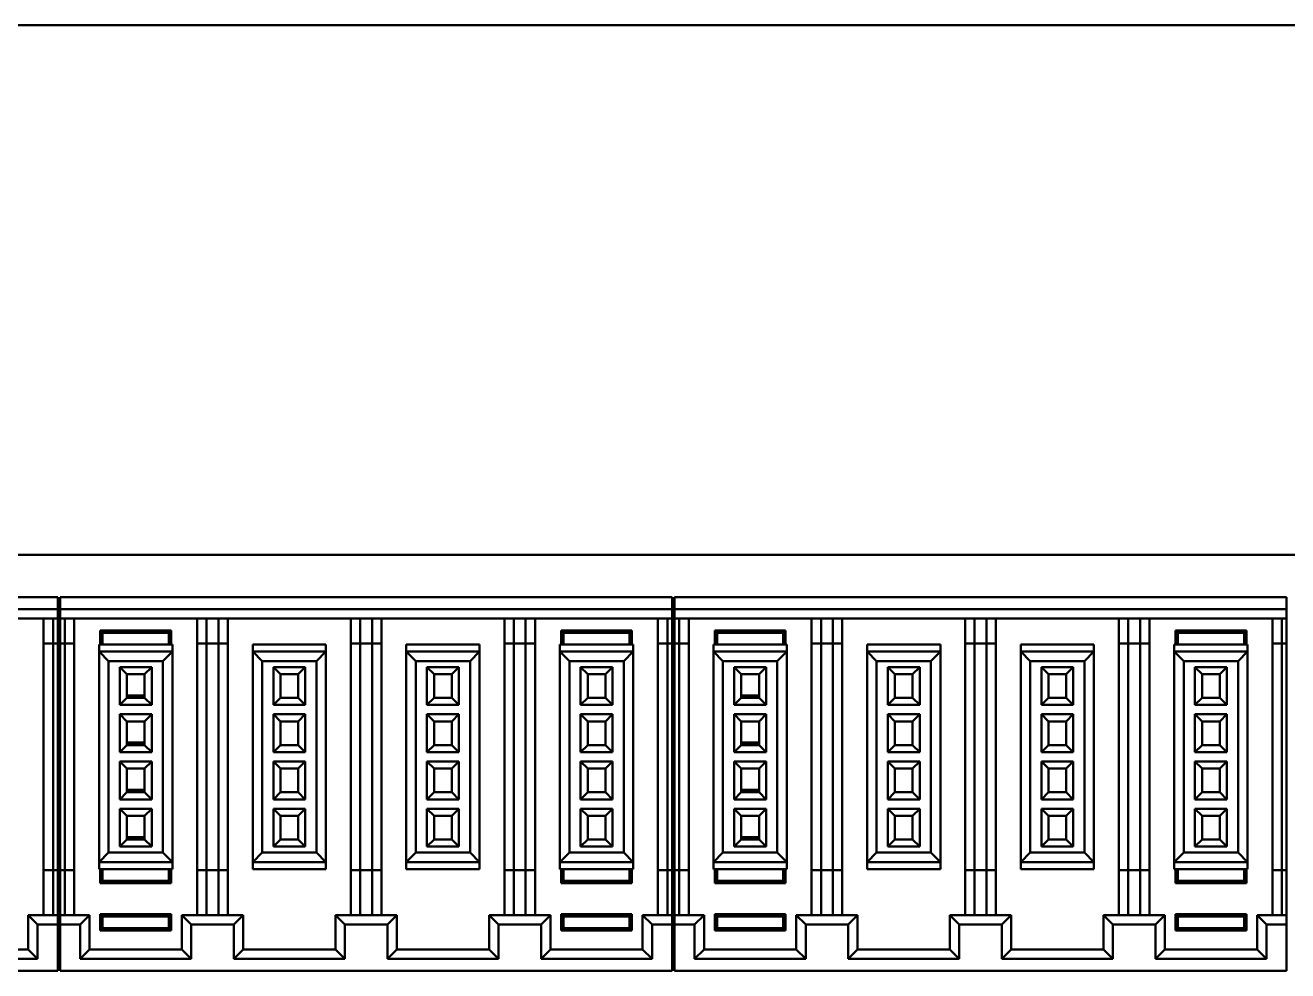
# Model space of a CAD drawing. Header units: millimetres. Extents: x 1021 to 2778, y -197 to 600.
# Drawn here: x 1320.3 to 1373.7, y 367.6 to 407.6 of the extents above; entities that cross this region are included whole.
import ezdxf

# ---------------------------------------------------------------- set-up
doc = ezdxf.new("R2010")
doc.units = ezdxf.units.MM
doc.header["$LTSCALE"] = 2
doc.layers.add('외형선(ISO)', color=7, linetype='Continuous', lineweight=50)

msp = doc.modelspace()

# ---------------------------------------------------------------- linework, layer by layer
at = {"layer": '외형선(ISO)'}
for p, q in [((1375.6577, 407.6362), (1266.6577, 407.6362)), ((1258.6577, 385.2362), (1381.6577, 385.2362)), ((1295.7577, 383.4362), (1321.6577, 383.4362)), ((1321.6577, 383.4362), (1321.6577, 382.9362)), ((1321.7577, 382.9362), (1321.7577, 383.4362)), ((1321.7577, 383.4362), (1347.6577, 383.4362)), ((1347.6577, 383.4362), (1347.6577, 382.9362)), ((1347.7577, 382.9362), (1347.7577, 383.4362)), ((1347.7577, 383.4362), (1373.6577, 383.4362)), ((1373.6577, 383.4362), (1373.6577, 382.9362)), ((1295.7577, 382.9362), (1321.6577, 382.9362)), ((1321.6577, 382.5362), (1295.7577, 382.5362)), ((1321.0577, 381.4862), (1321.0577, 382.5362)), ((1321.4577, 382.5362), (1321.4577, 381.4862)), ((1321.6577, 382.9362), (1321.6577, 382.5362)), ((1321.6577, 381.4862), (1321.6577, 382.5362)), ((1321.7577, 382.9362), (1347.6577, 382.9362)), ((1321.7577, 382.5362), (1321.7577, 382.9362)), ((1321.7577, 382.5362), (1321.7577, 381.4862)), ((1347.6577, 382.5362), (1321.7577, 382.5362)), ((1321.9577, 381.4862), (1321.9577, 382.5362)), ((1322.3577, 382.5362), (1322.3577, 381.4862)), ((1327.5577, 381.4862), (1327.5577, 382.5362)), ((1327.9577, 382.5362), (1327.9577, 381.4862)), ((1328.4577, 381.4862), (1328.4577, 382.5362)), ((1328.8577, 382.5362), (1328.8577, 381.4862)), ((1334.0577, 381.4862), (1334.0577, 382.5362)), ((1334.4577, 382.5362), (1334.4577, 381.4862)), ((1334.9577, 381.4862), (1334.9577, 382.5362)), ((1335.3577, 382.5362), (1335.3577, 381.4862)), ((1340.5577, 381.4862), (1340.5577, 382.5362)), ((1340.9577, 382.5362), (1340.9577, 381.4862)), ((1341.4577, 381.4862), (1341.4577, 382.5362)), ((1341.8577, 382.5362), (1341.8577, 381.4862)), ((1347.0577, 381.4862), (1347.0577, 382.5362)), ((1347.4577, 382.5362), (1347.4577, 381.4862)), ((1347.6577, 382.9362), (1347.6577, 382.5362)), ((1347.6577, 381.4862), (1347.6577, 382.5362)), ((1347.7577, 382.9362), (1373.6577, 382.9362)), ((1347.7577, 382.5362), (1347.7577, 382.9362)), ((1347.7577, 382.5362), (1347.7577, 381.4862)), ((1373.6577, 382.5362), (1347.7577, 382.5362)), ((1347.9577, 381.4862), (1347.9577, 382.5362)), ((1348.3577, 382.5362), (1348.3577, 381.4862)), ((1353.5577, 381.4862), (1353.5577, 382.5362)), ((1353.9577, 382.5362), (1353.9577, 381.4862)), ((1354.4577, 381.4862), (1354.4577, 382.5362)), ((1354.8577, 382.5362), (1354.8577, 381.4862)), ((1360.0577, 381.4862), (1360.0577, 382.5362)), ((1360.4577, 382.5362), (1360.4577, 381.4862)), ((1360.9577, 381.4862), (1360.9577, 382.5362)), ((1361.3577, 382.5362), (1361.3577, 381.4862)), ((1366.5577, 381.4862), (1366.5577, 382.5362)), ((1366.9577, 382.5362), (1366.9577, 381.4862)), ((1367.4577, 381.4862), (1367.4577, 382.5362)), ((1367.8577, 382.5362), (1367.8577, 381.4862)), ((1373.0577, 381.4862), (1373.0577, 382.5362)), ((1373.4577, 382.5362), (1373.4577, 381.4862)), ((1373.6577, 382.9362), (1373.6577, 382.5362)), ((1373.6577, 381.4862), (1373.6577, 382.5362)), ((1323.4577, 381.4362), (1323.4577, 382.0362)), ((1323.4577, 382.0362), (1326.4577, 382.0362)), ((1323.5577, 381.9362), (1323.4577, 382.0362)), ((1326.3577, 381.9362), (1326.4577, 382.0362)), ((1326.4577, 382.0362), (1326.4577, 381.4362)), ((1342.9577, 381.4362), (1342.9577, 382.0362)), ((1342.9577, 382.0362), (1345.9577, 382.0362)), ((1343.0577, 381.9362), (1342.9577, 382.0362)), ((1345.8577, 381.9362), (1345.9577, 382.0362)), ((1345.9577, 382.0362), (1345.9577, 381.4362)), ((1349.4577, 381.4362), (1349.4577, 382.0362)), ((1349.4577, 382.0362), (1352.4577, 382.0362)), ((1349.5577, 381.9362), (1349.4577, 382.0362)), ((1352.3577, 381.9362), (1352.4577, 382.0362)), ((1352.4577, 382.0362), (1352.4577, 381.4362)), ((1368.9577, 381.4362), (1368.9577, 382.0362)), ((1368.9577, 382.0362), (1371.9577, 382.0362)), ((1369.0577, 381.9362), (1368.9577, 382.0362)), ((1371.8577, 381.9362), (1371.9577, 382.0362)), ((1371.9577, 382.0362), (1371.9577, 381.4362)), ((1321.0577, 371.8862), (1321.0577, 381.4862)), ((1321.4577, 381.4862), (1321.0577, 381.4862)), ((1321.4577, 381.4862), (1321.6577, 381.4862)), ((1321.4577, 381.4862), (1321.4577, 371.8862)), ((1321.6577, 371.8862), (1321.6577, 381.4862)), ((1321.7577, 381.4862), (1321.9577, 381.4862)), ((1321.7577, 381.4862), (1321.7577, 371.8862)), ((1322.3577, 381.4862), (1321.9577, 381.4862)), ((1321.9577, 371.8862), (1321.9577, 381.4862)), ((1322.3577, 381.4862), (1322.3577, 371.8862)), ((1326.3577, 381.9362), (1323.5577, 381.9362)), ((1323.5577, 381.9362), (1323.5577, 381.4362)), ((1326.3577, 381.4362), (1326.3577, 381.9362)), ((1327.5577, 371.8862), (1327.5577, 381.4862)), ((1327.9577, 381.4862), (1327.5577, 381.4862)), ((1327.9577, 381.4862), (1328.4577, 381.4862)), ((1327.9577, 381.4862), (1327.9577, 371.8862)), ((1328.4577, 371.8862), (1328.4577, 381.4862)), ((1328.8577, 381.4862), (1328.4577, 381.4862)), ((1328.8577, 381.4862), (1328.8577, 371.8862)), ((1334.0577, 371.8862), (1334.0577, 381.4862)), ((1334.4577, 381.4862), (1334.0577, 381.4862)), ((1334.4577, 381.4862), (1334.9577, 381.4862)), ((1334.4577, 381.4862), (1334.4577, 371.8862)), ((1335.3577, 381.4862), (1334.9577, 381.4862)), ((1334.9577, 371.8862), (1334.9577, 381.4862)), ((1335.3577, 381.4862), (1335.3577, 371.8862)), ((1340.5577, 371.8862), (1340.5577, 381.4862)), ((1340.9577, 381.4862), (1340.5577, 381.4862)), ((1340.9577, 381.4862), (1341.4577, 381.4862)), ((1340.9577, 381.4862), (1340.9577, 371.8862)), ((1341.8577, 381.4862), (1341.4577, 381.4862)), ((1341.4577, 371.8862), (1341.4577, 381.4862)), ((1341.8577, 381.4862), (1341.8577, 371.8862)), ((1345.8577, 381.9362), (1343.0577, 381.9362)), ((1343.0577, 381.9362), (1343.0577, 381.4362)), ((1345.8577, 381.4362), (1345.8577, 381.9362)), ((1347.0577, 371.8862), (1347.0577, 381.4862)), ((1347.4577, 381.4862), (1347.0577, 381.4862)), ((1347.4577, 381.4862), (1347.6577, 381.4862)), ((1347.4577, 381.4862), (1347.4577, 371.8862)), ((1347.6577, 371.8862), (1347.6577, 381.4862)), ((1347.7577, 381.4862), (1347.9577, 381.4862)), ((1347.7577, 381.4862), (1347.7577, 371.8862)), ((1348.3577, 381.4862), (1347.9577, 381.4862)), ((1347.9577, 371.8862), (1347.9577, 381.4862)), ((1348.3577, 381.4862), (1348.3577, 371.8862)), ((1352.3577, 381.9362), (1349.5577, 381.9362)), ((1349.5577, 381.9362), (1349.5577, 381.4362)), ((1352.3577, 381.4362), (1352.3577, 381.9362)), ((1353.5577, 371.8862), (1353.5577, 381.4862)), ((1353.9577, 381.4862), (1353.5577, 381.4862)), ((1353.9577, 381.4862), (1354.4577, 381.4862)), ((1353.9577, 381.4862), (1353.9577, 371.8862)), ((1354.4577, 371.8862), (1354.4577, 381.4862)), ((1354.8577, 381.4862), (1354.4577, 381.4862)), ((1354.8577, 381.4862), (1354.8577, 371.8862)), ((1360.0577, 371.8862), (1360.0577, 381.4862)), ((1360.4577, 381.4862), (1360.0577, 381.4862)), ((1360.4577, 381.4862), (1360.9577, 381.4862)), ((1360.4577, 381.4862), (1360.4577, 371.8862)), ((1361.3577, 381.4862), (1360.9577, 381.4862)), ((1360.9577, 371.8862), (1360.9577, 381.4862)), ((1361.3577, 381.4862), (1361.3577, 371.8862)), ((1366.5577, 371.8862), (1366.5577, 381.4862)), ((1366.9577, 381.4862), (1366.5577, 381.4862)), ((1366.9577, 381.4862), (1367.4577, 381.4862)), ((1366.9577, 381.4862), (1366.9577, 371.8862)), ((1367.8577, 381.4862), (1367.4577, 381.4862)), ((1367.4577, 371.8862), (1367.4577, 381.4862)), ((1367.8577, 381.4862), (1367.8577, 371.8862)), ((1371.8577, 381.9362), (1369.0577, 381.9362)), ((1369.0577, 381.9362), (1369.0577, 381.4362)), ((1371.8577, 381.4362), (1371.8577, 381.9362)), ((1373.0577, 371.8862), (1373.0577, 381.4862)), ((1373.4577, 381.4862), (1373.0577, 381.4862)), ((1373.4577, 381.4862), (1373.6577, 381.4862)), ((1373.4577, 381.4862), (1373.4577, 371.8862)), ((1373.6577, 371.8862), (1373.6577, 381.4862)), ((1323.4077, 381.4362), (1323.4577, 381.4362)), ((1323.4077, 381.1362), (1323.4077, 381.4362)), ((1323.4077, 372.2362), (1323.4077, 381.1362)), ((1323.4077, 381.1362), (1326.5077, 381.1362)), ((1323.4077, 381.1362), (1323.8077, 380.7362)), ((1326.4577, 381.4362), (1323.4577, 381.4362)), ((1326.1077, 380.7362), (1326.5077, 381.1362)), ((1326.4577, 381.4362), (1326.5077, 381.4362)), ((1326.5077, 381.4362), (1326.5077, 381.1362)), ((1326.5077, 381.1362), (1326.5077, 372.2362)), ((1329.9077, 381.4362), (1333.0077, 381.4362)), ((1329.9077, 381.1362), (1329.9077, 381.4362)), ((1329.9077, 372.2362), (1329.9077, 381.1362)), ((1329.9077, 381.1362), (1333.0077, 381.1362)), ((1329.9077, 381.1362), (1330.3077, 380.7362)), ((1332.6077, 380.7362), (1333.0077, 381.1362)), ((1333.0077, 381.4362), (1333.0077, 381.1362)), ((1333.0077, 381.1362), (1333.0077, 372.2362)), ((1336.4077, 381.4362), (1339.5077, 381.4362)), ((1336.4077, 381.1362), (1336.4077, 381.4362)), ((1336.4077, 372.2362), (1336.4077, 381.1362)), ((1336.4077, 381.1362), (1339.5077, 381.1362)), ((1336.4077, 381.1362), (1336.8077, 380.7362)), ((1339.1077, 380.7362), (1339.5077, 381.1362)), ((1339.5077, 381.4362), (1339.5077, 381.1362)), ((1339.5077, 381.1362), (1339.5077, 372.2362)), ((1342.9077, 381.4362), (1342.9577, 381.4362)), ((1342.9077, 381.1362), (1342.9077, 381.4362)), ((1342.9077, 372.2362), (1342.9077, 381.1362)), ((1342.9077, 381.1362), (1346.0077, 381.1362)), ((1342.9077, 381.1362), (1343.3077, 380.7362)), ((1345.9577, 381.4362), (1342.9577, 381.4362)), ((1345.6077, 380.7362), (1346.0077, 381.1362)), ((1345.9577, 381.4362), (1346.0077, 381.4362)), ((1346.0077, 381.4362), (1346.0077, 381.1362)), ((1346.0077, 381.1362), (1346.0077, 372.2362)), ((1349.4077, 381.4362), (1349.4577, 381.4362)), ((1349.4077, 381.1362), (1349.4077, 381.4362)), ((1349.4077, 372.2362), (1349.4077, 381.1362)), ((1349.4077, 381.1362), (1352.5077, 381.1362)), ((1349.4077, 381.1362), (1349.8077, 380.7362)), ((1352.4577, 381.4362), (1349.4577, 381.4362)), ((1352.1077, 380.7362), (1352.5077, 381.1362)), ((1352.4577, 381.4362), (1352.5077, 381.4362)), ((1352.5077, 381.4362), (1352.5077, 381.1362)), ((1352.5077, 381.1362), (1352.5077, 372.2362)), ((1355.9077, 381.4362), (1359.0077, 381.4362)), ((1355.9077, 381.1362), (1355.9077, 381.4362)), ((1355.9077, 372.2362), (1355.9077, 381.1362)), ((1355.9077, 381.1362), (1359.0077, 381.1362)), ((1355.9077, 381.1362), (1356.3077, 380.7362)), ((1358.6077, 380.7362), (1359.0077, 381.1362)), ((1359.0077, 381.4362), (1359.0077, 381.1362)), ((1359.0077, 381.1362), (1359.0077, 372.2362)), ((1362.4077, 381.4362), (1365.5077, 381.4362)), ((1362.4077, 381.1362), (1362.4077, 381.4362)), ((1362.4077, 372.2362), (1362.4077, 381.1362)), ((1362.4077, 381.1362), (1365.5077, 381.1362)), ((1362.4077, 381.1362), (1362.8077, 380.7362)), ((1365.1077, 380.7362), (1365.5077, 381.1362)), ((1365.5077, 381.4362), (1365.5077, 381.1362)), ((1365.5077, 381.1362), (1365.5077, 372.2362)), ((1368.9077, 381.4362), (1368.9577, 381.4362)), ((1368.9077, 381.1362), (1368.9077, 381.4362)), ((1368.9077, 372.2362), (1368.9077, 381.1362)), ((1368.9077, 381.1362), (1372.0077, 381.1362)), ((1368.9077, 381.1362), (1369.3077, 380.7362)), ((1371.9577, 381.4362), (1368.9577, 381.4362)), ((1371.6077, 380.7362), (1372.0077, 381.1362)), ((1371.9577, 381.4362), (1372.0077, 381.4362)), ((1372.0077, 381.4362), (1372.0077, 381.1362)), ((1372.0077, 381.1362), (1372.0077, 372.2362)), ((1326.1077, 380.7362), (1323.8077, 380.7362)), ((1323.8077, 380.7362), (1323.8077, 372.6362)), ((1324.2827, 378.8862), (1324.2827, 380.4862)), ((1324.2827, 380.4862), (1325.6327, 380.4862)), ((1324.5827, 380.1862), (1324.2827, 380.4862)), ((1325.3327, 380.1862), (1325.6327, 380.4862)), ((1325.6327, 380.4862), (1325.6327, 378.8862)), ((1326.1077, 372.6362), (1326.1077, 380.7362)), ((1332.6077, 380.7362), (1330.3077, 380.7362)), ((1330.3077, 380.7362), (1330.3077, 372.6362)), ((1330.7827, 378.8862), (1330.7827, 380.4862)), ((1330.7827, 380.4862), (1332.1327, 380.4862)), ((1331.0827, 380.1862), (1330.7827, 380.4862)), ((1331.8327, 380.1862), (1332.1327, 380.4862)), ((1332.1327, 380.4862), (1332.1327, 378.8862)), ((1332.6077, 372.6362), (1332.6077, 380.7362)), ((1339.1077, 380.7362), (1336.8077, 380.7362)), ((1336.8077, 380.7362), (1336.8077, 372.6362)), ((1337.2827, 378.8862), (1337.2827, 380.4862)), ((1337.2827, 380.4862), (1338.6327, 380.4862)), ((1337.5827, 380.1862), (1337.2827, 380.4862)), ((1338.3327, 380.1862), (1338.6327, 380.4862)), ((1338.6327, 380.4862), (1338.6327, 378.8862)), ((1339.1077, 372.6362), (1339.1077, 380.7362)), ((1345.6077, 380.7362), (1343.3077, 380.7362)), ((1343.3077, 380.7362), (1343.3077, 372.6362)), ((1343.7827, 378.8862), (1343.7827, 380.4862)), ((1343.7827, 380.4862), (1345.1327, 380.4862)), ((1344.0827, 380.1862), (1343.7827, 380.4862)), ((1344.8327, 380.1862), (1345.1327, 380.4862)), ((1345.1327, 380.4862), (1345.1327, 378.8862)), ((1345.6077, 372.6362), (1345.6077, 380.7362)), ((1352.1077, 380.7362), (1349.8077, 380.7362)), ((1349.8077, 380.7362), (1349.8077, 372.6362)), ((1350.2827, 378.8862), (1350.2827, 380.4862)), ((1350.2827, 380.4862), (1351.6327, 380.4862)), ((1350.5827, 380.1862), (1350.2827, 380.4862)), ((1351.3327, 380.1862), (1351.6327, 380.4862)), ((1351.6327, 380.4862), (1351.6327, 378.8862)), ((1352.1077, 372.6362), (1352.1077, 380.7362)), ((1358.6077, 380.7362), (1356.3077, 380.7362)), ((1356.3077, 380.7362), (1356.3077, 372.6362)), ((1356.7827, 378.8862), (1356.7827, 380.4862)), ((1356.7827, 380.4862), (1358.1327, 380.4862)), ((1357.0827, 380.1862), (1356.7827, 380.4862)), ((1357.8327, 380.1862), (1358.1327, 380.4862)), ((1358.1327, 380.4862), (1358.1327, 378.8862)), ((1358.6077, 372.6362), (1358.6077, 380.7362)), ((1365.1077, 380.7362), (1362.8077, 380.7362)), ((1362.8077, 380.7362), (1362.8077, 372.6362)), ((1363.2827, 378.8862), (1363.2827, 380.4862)), ((1363.2827, 380.4862), (1364.6327, 380.4862)), ((1363.5827, 380.1862), (1363.2827, 380.4862)), ((1364.3327, 380.1862), (1364.6327, 380.4862)), ((1364.6327, 380.4862), (1364.6327, 378.8862)), ((1365.1077, 372.6362), (1365.1077, 380.7362)), ((1371.6077, 380.7362), (1369.3077, 380.7362)), ((1369.3077, 380.7362), (1369.3077, 372.6362)), ((1369.7827, 378.8862), (1369.7827, 380.4862)), ((1369.7827, 380.4862), (1371.1327, 380.4862)), ((1370.0827, 380.1862), (1369.7827, 380.4862)), ((1370.8327, 380.1862), (1371.1327, 380.4862)), ((1371.1327, 380.4862), (1371.1327, 378.8862)), ((1371.6077, 372.6362), (1371.6077, 380.7362)), ((1324.5827, 380.1862), (1324.5827, 379.1862)), ((1325.3327, 380.1862), (1324.5827, 380.1862)), ((1325.3327, 379.1862), (1325.3327, 380.1862)), ((1331.8327, 380.1862), (1331.0827, 380.1862)), ((1331.0827, 380.1862), (1331.0827, 379.1862)), ((1331.8327, 379.1862), (1331.8327, 380.1862)), ((1338.3327, 380.1862), (1337.5827, 380.1862)), ((1337.5827, 380.1862), (1337.5827, 379.1862)), ((1338.3327, 379.1862), (1338.3327, 380.1862)), ((1344.8327, 380.1862), (1344.0827, 380.1862)), ((1344.0827, 380.1862), (1344.0827, 379.1862)), ((1344.8327, 379.1862), (1344.8327, 380.1862)), ((1350.5827, 380.1862), (1350.5827, 379.1862)), ((1351.3327, 380.1862), (1350.5827, 380.1862)), ((1351.3327, 379.1862), (1351.3327, 380.1862)), ((1357.8327, 380.1862), (1357.0827, 380.1862)), ((1357.0827, 380.1862), (1357.0827, 379.1862)), ((1357.8327, 379.1862), (1357.8327, 380.1862)), ((1364.3327, 380.1862), (1363.5827, 380.1862)), ((1363.5827, 380.1862), (1363.5827, 379.1862)), ((1364.3327, 379.1862), (1364.3327, 380.1862)), ((1370.8327, 380.1862), (1370.0827, 380.1862)), ((1370.0827, 380.1862), (1370.0827, 379.1862)), ((1370.8327, 379.1862), (1370.8327, 380.1862)), ((1324.2827, 378.8862), (1324.5827, 379.1862)), ((1325.6327, 378.8862), (1324.2827, 378.8862)), ((1324.5827, 379.1862), (1325.3327, 379.1862)), ((1324.6327, 379.2862), (1324.6327, 379.2362)), ((1324.6327, 379.2862), (1325.2827, 379.2862)), ((1324.6327, 379.2362), (1325.2827, 379.2362)), ((1324.6577, 379.2862), (1324.6577, 379.2362)), ((1325.2577, 379.2862), (1325.2577, 379.2362)), ((1325.2827, 379.2362), (1325.2827, 379.2862)), ((1325.6327, 378.8862), (1325.3327, 379.1862)), ((1330.7827, 378.8862), (1331.0827, 379.1862)), ((1332.1327, 378.8862), (1330.7827, 378.8862)), ((1331.0827, 379.1862), (1331.8327, 379.1862)), ((1332.1327, 378.8862), (1331.8327, 379.1862)), ((1337.2827, 378.8862), (1337.5827, 379.1862)), ((1338.6327, 378.8862), (1337.2827, 378.8862)), ((1337.5827, 379.1862), (1338.3327, 379.1862)), ((1338.6327, 378.8862), (1338.3327, 379.1862)), ((1343.7827, 378.8862), (1344.0827, 379.1862)), ((1345.1327, 378.8862), (1343.7827, 378.8862)), ((1344.0827, 379.1862), (1344.8327, 379.1862)), ((1345.1327, 378.8862), (1344.8327, 379.1862)), ((1350.2827, 378.8862), (1350.5827, 379.1862)), ((1351.6327, 378.8862), (1350.2827, 378.8862)), ((1350.5827, 379.1862), (1351.3327, 379.1862)), ((1350.6327, 379.2862), (1350.6327, 379.2362)), ((1350.6327, 379.2862), (1351.2827, 379.2862)), ((1350.6327, 379.2362), (1351.2827, 379.2362)), ((1350.6577, 379.2862), (1350.6577, 379.2362)), ((1351.2577, 379.2862), (1351.2577, 379.2362)), ((1351.2827, 379.2362), (1351.2827, 379.2862)), ((1351.6327, 378.8862), (1351.3327, 379.1862)), ((1356.7827, 378.8862), (1357.0827, 379.1862)), ((1358.1327, 378.8862), (1356.7827, 378.8862)), ((1357.0827, 379.1862), (1357.8327, 379.1862)), ((1358.1327, 378.8862), (1357.8327, 379.1862)), ((1363.2827, 378.8862), (1363.5827, 379.1862)), ((1364.6327, 378.8862), (1363.2827, 378.8862)), ((1363.5827, 379.1862), (1364.3327, 379.1862)), ((1364.6327, 378.8862), (1364.3327, 379.1862)), ((1369.7827, 378.8862), (1370.0827, 379.1862)), ((1371.1327, 378.8862), (1369.7827, 378.8862)), ((1370.0827, 379.1862), (1370.8327, 379.1862)), ((1371.1327, 378.8862), (1370.8327, 379.1862)), ((1324.2827, 376.8862), (1324.2827, 378.4862)), ((1324.2827, 378.4862), (1325.6327, 378.4862)), ((1324.5827, 378.1862), (1324.2827, 378.4862)), ((1325.3327, 378.1862), (1325.6327, 378.4862)), ((1325.6327, 378.4862), (1325.6327, 376.8862)), ((1330.7827, 376.8862), (1330.7827, 378.4862)), ((1330.7827, 378.4862), (1332.1327, 378.4862)), ((1331.0827, 378.1862), (1330.7827, 378.4862)), ((1331.8327, 378.1862), (1332.1327, 378.4862)), ((1332.1327, 378.4862), (1332.1327, 376.8862)), ((1337.2827, 376.8862), (1337.2827, 378.4862)), ((1337.2827, 378.4862), (1338.6327, 378.4862)), ((1337.5827, 378.1862), (1337.2827, 378.4862)), ((1338.3327, 378.1862), (1338.6327, 378.4862)), ((1338.6327, 378.4862), (1338.6327, 376.8862)), ((1343.7827, 376.8862), (1343.7827, 378.4862)), ((1343.7827, 378.4862), (1345.1327, 378.4862)), ((1344.0827, 378.1862), (1343.7827, 378.4862)), ((1344.8327, 378.1862), (1345.1327, 378.4862)), ((1345.1327, 378.4862), (1345.1327, 376.8862)), ((1350.2827, 376.8862), (1350.2827, 378.4862)), ((1350.2827, 378.4862), (1351.6327, 378.4862)), ((1350.5827, 378.1862), (1350.2827, 378.4862)), ((1351.3327, 378.1862), (1351.6327, 378.4862)), ((1351.6327, 378.4862), (1351.6327, 376.8862)), ((1356.7827, 376.8862), (1356.7827, 378.4862)), ((1356.7827, 378.4862), (1358.1327, 378.4862)), ((1357.0827, 378.1862), (1356.7827, 378.4862)), ((1357.8327, 378.1862), (1358.1327, 378.4862)), ((1358.1327, 378.4862), (1358.1327, 376.8862)), ((1363.2827, 376.8862), (1363.2827, 378.4862)), ((1363.2827, 378.4862), (1364.6327, 378.4862)), ((1363.5827, 378.1862), (1363.2827, 378.4862)), ((1364.3327, 378.1862), (1364.6327, 378.4862)), ((1364.6327, 378.4862), (1364.6327, 376.8862)), ((1369.7827, 376.8862), (1369.7827, 378.4862)), ((1369.7827, 378.4862), (1371.1327, 378.4862)), ((1370.0827, 378.1862), (1369.7827, 378.4862)), ((1370.8327, 378.1862), (1371.1327, 378.4862)), ((1371.1327, 378.4862), (1371.1327, 376.8862)), ((1324.5827, 378.1862), (1324.5827, 377.1862)), ((1325.3327, 378.1862), (1324.5827, 378.1862)), ((1325.3327, 377.1862), (1325.3327, 378.1862)), ((1331.8327, 378.1862), (1331.0827, 378.1862)), ((1331.0827, 378.1862), (1331.0827, 377.1862)), ((1331.8327, 377.1862), (1331.8327, 378.1862)), ((1338.3327, 378.1862), (1337.5827, 378.1862)), ((1337.5827, 378.1862), (1337.5827, 377.1862)), ((1338.3327, 377.1862), (1338.3327, 378.1862)), ((1344.8327, 378.1862), (1344.0827, 378.1862)), ((1344.0827, 378.1862), (1344.0827, 377.1862)), ((1344.8327, 377.1862), (1344.8327, 378.1862)), ((1350.5827, 378.1862), (1350.5827, 377.1862)), ((1351.3327, 378.1862), (1350.5827, 378.1862)), ((1351.3327, 377.1862), (1351.3327, 378.1862)), ((1357.8327, 378.1862), (1357.0827, 378.1862)), ((1357.0827, 378.1862), (1357.0827, 377.1862)), ((1357.8327, 377.1862), (1357.8327, 378.1862)), ((1364.3327, 378.1862), (1363.5827, 378.1862)), ((1363.5827, 378.1862), (1363.5827, 377.1862)), ((1364.3327, 377.1862), (1364.3327, 378.1862)), ((1370.8327, 378.1862), (1370.0827, 378.1862)), ((1370.0827, 378.1862), (1370.0827, 377.1862)), ((1370.8327, 377.1862), (1370.8327, 378.1862)), ((1324.2827, 376.8862), (1324.5827, 377.1862)), ((1324.5827, 377.1862), (1325.3327, 377.1862)), ((1324.6327, 377.2862), (1324.6327, 377.2362)), ((1324.6327, 377.2862), (1325.2827, 377.2862)), ((1324.6327, 377.2362), (1325.2827, 377.2362)), ((1324.6577, 377.2862), (1324.6577, 377.2362)), ((1325.2577, 377.2862), (1325.2577, 377.2362)), ((1325.2827, 377.2362), (1325.2827, 377.2862)), ((1325.6327, 376.8862), (1325.3327, 377.1862)), ((1330.7827, 376.8862), (1331.0827, 377.1862)), ((1331.0827, 377.1862), (1331.8327, 377.1862)), ((1332.1327, 376.8862), (1331.8327, 377.1862)), ((1337.2827, 376.8862), (1337.5827, 377.1862)), ((1337.5827, 377.1862), (1338.3327, 377.1862)), ((1338.6327, 376.8862), (1338.3327, 377.1862)), ((1343.7827, 376.8862), (1344.0827, 377.1862)), ((1344.0827, 377.1862), (1344.8327, 377.1862)), ((1345.1327, 376.8862), (1344.8327, 377.1862)), ((1350.2827, 376.8862), (1350.5827, 377.1862)), ((1350.5827, 377.1862), (1351.3327, 377.1862)), ((1350.6327, 377.2862), (1350.6327, 377.2362)), ((1350.6327, 377.2862), (1351.2827, 377.2862)), ((1350.6327, 377.2362), (1351.2827, 377.2362)), ((1350.6577, 377.2862), (1350.6577, 377.2362)), ((1351.2577, 377.2862), (1351.2577, 377.2362)), ((1351.2827, 377.2362), (1351.2827, 377.2862)), ((1351.6327, 376.8862), (1351.3327, 377.1862)), ((1356.7827, 376.8862), (1357.0827, 377.1862)), ((1357.0827, 377.1862), (1357.8327, 377.1862)), ((1358.1327, 376.8862), (1357.8327, 377.1862)), ((1363.2827, 376.8862), (1363.5827, 377.1862)), ((1363.5827, 377.1862), (1364.3327, 377.1862)), ((1364.6327, 376.8862), (1364.3327, 377.1862)), ((1369.7827, 376.8862), (1370.0827, 377.1862)), ((1370.0827, 377.1862), (1370.8327, 377.1862)), ((1371.1327, 376.8862), (1370.8327, 377.1862)), ((1325.6327, 376.8862), (1324.2827, 376.8862)), ((1332.1327, 376.8862), (1330.7827, 376.8862)), ((1338.6327, 376.8862), (1337.2827, 376.8862)), ((1345.1327, 376.8862), (1343.7827, 376.8862)), ((1351.6327, 376.8862), (1350.2827, 376.8862)), ((1358.1327, 376.8862), (1356.7827, 376.8862)), ((1364.6327, 376.8862), (1363.2827, 376.8862)), ((1371.1327, 376.8862), (1369.7827, 376.8862)), ((1324.2827, 374.8862), (1324.2827, 376.4862)), ((1324.2827, 376.4862), (1325.6327, 376.4862)), ((1324.5827, 376.1862), (1324.2827, 376.4862)), ((1324.5827, 376.1862), (1324.5827, 375.1862)), ((1325.3327, 376.1862), (1324.5827, 376.1862)), ((1325.3327, 376.1862), (1325.6327, 376.4862)), ((1325.3327, 375.1862), (1325.3327, 376.1862)), ((1325.6327, 376.4862), (1325.6327, 374.8862)), ((1330.7827, 374.8862), (1330.7827, 376.4862)), ((1330.7827, 376.4862), (1332.1327, 376.4862)), ((1331.0827, 376.1862), (1330.7827, 376.4862)), ((1331.8327, 376.1862), (1331.0827, 376.1862)), ((1331.0827, 376.1862), (1331.0827, 375.1862)), ((1331.8327, 376.1862), (1332.1327, 376.4862)), ((1331.8327, 375.1862), (1331.8327, 376.1862)), ((1332.1327, 376.4862), (1332.1327, 374.8862)), ((1337.2827, 374.8862), (1337.2827, 376.4862)), ((1337.2827, 376.4862), (1338.6327, 376.4862)), ((1337.5827, 376.1862), (1337.2827, 376.4862)), ((1338.3327, 376.1862), (1337.5827, 376.1862)), ((1337.5827, 376.1862), (1337.5827, 375.1862)), ((1338.3327, 376.1862), (1338.6327, 376.4862)), ((1338.3327, 375.1862), (1338.3327, 376.1862)), ((1338.6327, 376.4862), (1338.6327, 374.8862)), ((1343.7827, 374.8862), (1343.7827, 376.4862)), ((1343.7827, 376.4862), (1345.1327, 376.4862)), ((1344.0827, 376.1862), (1343.7827, 376.4862)), ((1344.8327, 376.1862), (1344.0827, 376.1862)), ((1344.0827, 376.1862), (1344.0827, 375.1862)), ((1344.8327, 376.1862), (1345.1327, 376.4862)), ((1344.8327, 375.1862), (1344.8327, 376.1862)), ((1345.1327, 376.4862), (1345.1327, 374.8862)), ((1350.2827, 374.8862), (1350.2827, 376.4862)), ((1350.2827, 376.4862), (1351.6327, 376.4862)), ((1350.5827, 376.1862), (1350.2827, 376.4862)), ((1350.5827, 376.1862), (1350.5827, 375.1862)), ((1351.3327, 376.1862), (1350.5827, 376.1862)), ((1351.3327, 376.1862), (1351.6327, 376.4862)), ((1351.3327, 375.1862), (1351.3327, 376.1862)), ((1351.6327, 376.4862), (1351.6327, 374.8862)), ((1356.7827, 374.8862), (1356.7827, 376.4862)), ((1356.7827, 376.4862), (1358.1327, 376.4862)), ((1357.0827, 376.1862), (1356.7827, 376.4862)), ((1357.8327, 376.1862), (1357.0827, 376.1862)), ((1357.0827, 376.1862), (1357.0827, 375.1862)), ((1357.8327, 376.1862), (1358.1327, 376.4862)), ((1357.8327, 375.1862), (1357.8327, 376.1862)), ((1358.1327, 376.4862), (1358.1327, 374.8862)), ((1363.2827, 374.8862), (1363.2827, 376.4862)), ((1363.2827, 376.4862), (1364.6327, 376.4862)), ((1363.5827, 376.1862), (1363.2827, 376.4862)), ((1364.3327, 376.1862), (1363.5827, 376.1862)), ((1363.5827, 376.1862), (1363.5827, 375.1862)), ((1364.3327, 376.1862), (1364.6327, 376.4862)), ((1364.3327, 375.1862), (1364.3327, 376.1862)), ((1364.6327, 376.4862), (1364.6327, 374.8862)), ((1369.7827, 374.8862), (1369.7827, 376.4862)), ((1369.7827, 376.4862), (1371.1327, 376.4862)), ((1370.0827, 376.1862), (1369.7827, 376.4862)), ((1370.8327, 376.1862), (1370.0827, 376.1862)), ((1370.0827, 376.1862), (1370.0827, 375.1862)), ((1370.8327, 376.1862), (1371.1327, 376.4862)), ((1370.8327, 375.1862), (1370.8327, 376.1862)), ((1371.1327, 376.4862), (1371.1327, 374.8862)), ((1324.2827, 374.8862), (1324.5827, 375.1862)), ((1324.5827, 375.1862), (1325.3327, 375.1862)), ((1324.6327, 375.2862), (1324.6327, 375.2362)), ((1324.6327, 375.2862), (1325.2827, 375.2862)), ((1324.6327, 375.2362), (1325.2827, 375.2362)), ((1324.6577, 375.2862), (1324.6577, 375.2362)), ((1325.2577, 375.2862), (1325.2577, 375.2362)), ((1325.2827, 375.2362), (1325.2827, 375.2862)), ((1325.6327, 374.8862), (1325.3327, 375.1862)), ((1330.7827, 374.8862), (1331.0827, 375.1862)), ((1331.0827, 375.1862), (1331.8327, 375.1862)), ((1332.1327, 374.8862), (1331.8327, 375.1862)), ((1337.2827, 374.8862), (1337.5827, 375.1862)), ((1337.5827, 375.1862), (1338.3327, 375.1862)), ((1338.6327, 374.8862), (1338.3327, 375.1862)), ((1343.7827, 374.8862), (1344.0827, 375.1862)), ((1344.0827, 375.1862), (1344.8327, 375.1862)), ((1345.1327, 374.8862), (1344.8327, 375.1862)), ((1350.2827, 374.8862), (1350.5827, 375.1862)), ((1350.5827, 375.1862), (1351.3327, 375.1862)), ((1350.6327, 375.2862), (1350.6327, 375.2362)), ((1350.6327, 375.2862), (1351.2827, 375.2862)), ((1350.6327, 375.2362), (1351.2827, 375.2362)), ((1350.6577, 375.2862), (1350.6577, 375.2362)), ((1351.2577, 375.2862), (1351.2577, 375.2362)), ((1351.2827, 375.2362), (1351.2827, 375.2862)), ((1351.6327, 374.8862), (1351.3327, 375.1862)), ((1356.7827, 374.8862), (1357.0827, 375.1862)), ((1357.0827, 375.1862), (1357.8327, 375.1862)), ((1358.1327, 374.8862), (1357.8327, 375.1862)), ((1363.2827, 374.8862), (1363.5827, 375.1862)), ((1363.5827, 375.1862), (1364.3327, 375.1862)), ((1364.6327, 374.8862), (1364.3327, 375.1862)), ((1369.7827, 374.8862), (1370.0827, 375.1862)), ((1370.0827, 375.1862), (1370.8327, 375.1862)), ((1371.1327, 374.8862), (1370.8327, 375.1862)), ((1325.6327, 374.8862), (1324.2827, 374.8862)), ((1332.1327, 374.8862), (1330.7827, 374.8862)), ((1338.6327, 374.8862), (1337.2827, 374.8862)), ((1345.1327, 374.8862), (1343.7827, 374.8862)), ((1351.6327, 374.8862), (1350.2827, 374.8862)), ((1358.1327, 374.8862), (1356.7827, 374.8862)), ((1364.6327, 374.8862), (1363.2827, 374.8862)), ((1371.1327, 374.8862), (1369.7827, 374.8862)), ((1324.2827, 372.8862), (1324.2827, 374.4862)), ((1324.2827, 374.4862), (1325.6327, 374.4862)), ((1324.5827, 374.1862), (1324.2827, 374.4862)), ((1324.5827, 374.1862), (1324.5827, 373.1862)), ((1325.3327, 374.1862), (1324.5827, 374.1862)), ((1325.3327, 374.1862), (1325.6327, 374.4862)), ((1325.3327, 373.1862), (1325.3327, 374.1862)), ((1325.6327, 374.4862), (1325.6327, 372.8862)), ((1330.7827, 372.8862), (1330.7827, 374.4862)), ((1330.7827, 374.4862), (1332.1327, 374.4862)), ((1331.0827, 374.1862), (1330.7827, 374.4862)), ((1331.8327, 374.1862), (1331.0827, 374.1862)), ((1331.0827, 374.1862), (1331.0827, 373.1862)), ((1331.8327, 374.1862), (1332.1327, 374.4862)), ((1331.8327, 373.1862), (1331.8327, 374.1862)), ((1332.1327, 374.4862), (1332.1327, 372.8862)), ((1337.2827, 372.8862), (1337.2827, 374.4862)), ((1337.2827, 374.4862), (1338.6327, 374.4862)), ((1337.5827, 374.1862), (1337.2827, 374.4862)), ((1338.3327, 374.1862), (1337.5827, 374.1862)), ((1337.5827, 374.1862), (1337.5827, 373.1862)), ((1338.3327, 374.1862), (1338.6327, 374.4862)), ((1338.3327, 373.1862), (1338.3327, 374.1862)), ((1338.6327, 374.4862), (1338.6327, 372.8862)), ((1343.7827, 372.8862), (1343.7827, 374.4862)), ((1343.7827, 374.4862), (1345.1327, 374.4862)), ((1344.0827, 374.1862), (1343.7827, 374.4862)), ((1344.8327, 374.1862), (1344.0827, 374.1862)), ((1344.0827, 374.1862), (1344.0827, 373.1862)), ((1344.8327, 374.1862), (1345.1327, 374.4862)), ((1344.8327, 373.1862), (1344.8327, 374.1862)), ((1345.1327, 374.4862), (1345.1327, 372.8862)), ((1350.2827, 372.8862), (1350.2827, 374.4862)), ((1350.2827, 374.4862), (1351.6327, 374.4862)), ((1350.5827, 374.1862), (1350.2827, 374.4862)), ((1350.5827, 374.1862), (1350.5827, 373.1862)), ((1351.3327, 374.1862), (1350.5827, 374.1862)), ((1351.3327, 374.1862), (1351.6327, 374.4862)), ((1351.3327, 373.1862), (1351.3327, 374.1862)), ((1351.6327, 374.4862), (1351.6327, 372.8862)), ((1356.7827, 372.8862), (1356.7827, 374.4862)), ((1356.7827, 374.4862), (1358.1327, 374.4862)), ((1357.0827, 374.1862), (1356.7827, 374.4862)), ((1357.8327, 374.1862), (1357.0827, 374.1862)), ((1357.0827, 374.1862), (1357.0827, 373.1862)), ((1357.8327, 374.1862), (1358.1327, 374.4862)), ((1357.8327, 373.1862), (1357.8327, 374.1862)), ((1358.1327, 374.4862), (1358.1327, 372.8862)), ((1363.2827, 372.8862), (1363.2827, 374.4862)), ((1363.2827, 374.4862), (1364.6327, 374.4862)), ((1363.5827, 374.1862), (1363.2827, 374.4862)), ((1364.3327, 374.1862), (1363.5827, 374.1862)), ((1363.5827, 374.1862), (1363.5827, 373.1862)), ((1364.3327, 374.1862), (1364.6327, 374.4862)), ((1364.3327, 373.1862), (1364.3327, 374.1862)), ((1364.6327, 374.4862), (1364.6327, 372.8862)), ((1369.7827, 372.8862), (1369.7827, 374.4862)), ((1369.7827, 374.4862), (1371.1327, 374.4862)), ((1370.0827, 374.1862), (1369.7827, 374.4862)), ((1370.8327, 374.1862), (1370.0827, 374.1862)), ((1370.0827, 374.1862), (1370.0827, 373.1862)), ((1370.8327, 374.1862), (1371.1327, 374.4862)), ((1370.8327, 373.1862), (1370.8327, 374.1862)), ((1371.1327, 374.4862), (1371.1327, 372.8862)), ((1324.2827, 372.8862), (1324.5827, 373.1862)), ((1324.5827, 373.1862), (1325.3327, 373.1862)), ((1324.6327, 373.2862), (1324.6327, 373.2362)), ((1324.6327, 373.2862), (1325.2827, 373.2862)), ((1324.6327, 373.2362), (1325.2827, 373.2362)), ((1324.6577, 373.2862), (1324.6577, 373.2362)), ((1325.2577, 373.2862), (1325.2577, 373.2362)), ((1325.2827, 373.2362), (1325.2827, 373.2862)), ((1325.6327, 372.8862), (1325.3327, 373.1862)), ((1330.7827, 372.8862), (1331.0827, 373.1862)), ((1331.0827, 373.1862), (1331.8327, 373.1862)), ((1332.1327, 372.8862), (1331.8327, 373.1862)), ((1337.2827, 372.8862), (1337.5827, 373.1862)), ((1337.5827, 373.1862), (1338.3327, 373.1862)), ((1338.6327, 372.8862), (1338.3327, 373.1862)), ((1343.7827, 372.8862), (1344.0827, 373.1862)), ((1344.0827, 373.1862), (1344.8327, 373.1862)), ((1345.1327, 372.8862), (1344.8327, 373.1862)), ((1350.2827, 372.8862), (1350.5827, 373.1862)), ((1350.5827, 373.1862), (1351.3327, 373.1862)), ((1350.6327, 373.2862), (1350.6327, 373.2362)), ((1350.6327, 373.2862), (1351.2827, 373.2862)), ((1350.6327, 373.2362), (1351.2827, 373.2362)), ((1350.6577, 373.2862), (1350.6577, 373.2362)), ((1351.2577, 373.2862), (1351.2577, 373.2362)), ((1351.2827, 373.2362), (1351.2827, 373.2862)), ((1351.6327, 372.8862), (1351.3327, 373.1862)), ((1356.7827, 372.8862), (1357.0827, 373.1862)), ((1357.0827, 373.1862), (1357.8327, 373.1862)), ((1358.1327, 372.8862), (1357.8327, 373.1862)), ((1363.2827, 372.8862), (1363.5827, 373.1862)), ((1363.5827, 373.1862), (1364.3327, 373.1862)), ((1364.6327, 372.8862), (1364.3327, 373.1862)), ((1369.7827, 372.8862), (1370.0827, 373.1862)), ((1370.0827, 373.1862), (1370.8327, 373.1862)), ((1371.1327, 372.8862), (1370.8327, 373.1862)), ((1323.4077, 372.2362), (1323.8077, 372.6362)), ((1323.8077, 372.6362), (1326.1077, 372.6362)), ((1325.6327, 372.8862), (1324.2827, 372.8862)), ((1326.1077, 372.6362), (1326.5077, 372.2362)), ((1329.9077, 372.2362), (1330.3077, 372.6362)), ((1330.3077, 372.6362), (1332.6077, 372.6362)), ((1332.1327, 372.8862), (1330.7827, 372.8862)), ((1332.6077, 372.6362), (1333.0077, 372.2362)), ((1336.4077, 372.2362), (1336.8077, 372.6362)), ((1336.8077, 372.6362), (1339.1077, 372.6362)), ((1338.6327, 372.8862), (1337.2827, 372.8862)), ((1339.1077, 372.6362), (1339.5077, 372.2362)), ((1342.9077, 372.2362), (1343.3077, 372.6362)), ((1343.3077, 372.6362), (1345.6077, 372.6362)), ((1345.1327, 372.8862), (1343.7827, 372.8862)), ((1345.6077, 372.6362), (1346.0077, 372.2362)), ((1349.4077, 372.2362), (1349.8077, 372.6362)), ((1349.8077, 372.6362), (1352.1077, 372.6362)), ((1351.6327, 372.8862), (1350.2827, 372.8862)), ((1352.1077, 372.6362), (1352.5077, 372.2362)), ((1355.9077, 372.2362), (1356.3077, 372.6362)), ((1356.3077, 372.6362), (1358.6077, 372.6362)), ((1358.1327, 372.8862), (1356.7827, 372.8862)), ((1358.6077, 372.6362), (1359.0077, 372.2362)), ((1362.4077, 372.2362), (1362.8077, 372.6362)), ((1362.8077, 372.6362), (1365.1077, 372.6362)), ((1364.6327, 372.8862), (1363.2827, 372.8862)), ((1365.1077, 372.6362), (1365.5077, 372.2362)), ((1368.9077, 372.2362), (1369.3077, 372.6362)), ((1369.3077, 372.6362), (1371.6077, 372.6362)), ((1371.1327, 372.8862), (1369.7827, 372.8862)), ((1371.6077, 372.6362), (1372.0077, 372.2362)), ((1321.0577, 369.9862), (1321.0577, 371.8862)), ((1321.0577, 371.8862), (1321.4577, 371.8862)), ((1321.6577, 371.8862), (1321.4577, 371.8862)), ((1321.4577, 371.8862), (1321.4577, 369.9862)), ((1321.6577, 369.9862), (1321.6577, 371.8862)), ((1321.7577, 371.8862), (1321.7577, 369.9862)), ((1321.9577, 371.8862), (1321.7577, 371.8862)), ((1321.9577, 369.9862), (1321.9577, 371.8862)), ((1321.9577, 371.8862), (1322.3577, 371.8862)), ((1322.3577, 371.8862), (1322.3577, 369.9862)), ((1323.4077, 371.9362), (1323.4077, 372.2362)), ((1326.5077, 372.2362), (1323.4077, 372.2362)), ((1323.4577, 371.9362), (1323.4077, 371.9362)), ((1323.4577, 371.3362), (1323.4577, 371.9362)), ((1323.4577, 371.9362), (1326.4577, 371.9362)), ((1323.5577, 371.9362), (1323.5577, 371.4362)), ((1326.3577, 371.4362), (1326.3577, 371.9362)), ((1326.5077, 371.9362), (1326.4577, 371.9362)), ((1326.4577, 371.9362), (1326.4577, 371.3362)), ((1326.5077, 372.2362), (1326.5077, 371.9362)), ((1327.5577, 369.9862), (1327.5577, 371.8862)), ((1327.5577, 371.8862), (1327.9577, 371.8862)), ((1328.4577, 371.8862), (1327.9577, 371.8862)), ((1327.9577, 371.8862), (1327.9577, 369.9862)), ((1328.4577, 369.9862), (1328.4577, 371.8862)), ((1328.4577, 371.8862), (1328.8577, 371.8862)), ((1328.8577, 371.8862), (1328.8577, 369.9862)), ((1329.9077, 371.9362), (1329.9077, 372.2362)), ((1333.0077, 372.2362), (1329.9077, 372.2362)), ((1333.0077, 371.9362), (1329.9077, 371.9362)), ((1333.0077, 372.2362), (1333.0077, 371.9362)), ((1334.0577, 369.9862), (1334.0577, 371.8862)), ((1334.0577, 371.8862), (1334.4577, 371.8862)), ((1334.9577, 371.8862), (1334.4577, 371.8862)), ((1334.4577, 371.8862), (1334.4577, 369.9862)), ((1334.9577, 369.9862), (1334.9577, 371.8862)), ((1334.9577, 371.8862), (1335.3577, 371.8862)), ((1335.3577, 371.8862), (1335.3577, 369.9862)), ((1336.4077, 371.9362), (1336.4077, 372.2362)), ((1339.5077, 372.2362), (1336.4077, 372.2362)), ((1339.5077, 371.9362), (1336.4077, 371.9362)), ((1339.5077, 372.2362), (1339.5077, 371.9362)), ((1340.5577, 369.9862), (1340.5577, 371.8862)), ((1340.5577, 371.8862), (1340.9577, 371.8862)), ((1341.4577, 371.8862), (1340.9577, 371.8862)), ((1340.9577, 371.8862), (1340.9577, 369.9862)), ((1341.4577, 369.9862), (1341.4577, 371.8862)), ((1341.4577, 371.8862), (1341.8577, 371.8862)), ((1341.8577, 371.8862), (1341.8577, 369.9862)), ((1342.9077, 371.9362), (1342.9077, 372.2362)), ((1346.0077, 372.2362), (1342.9077, 372.2362)), ((1342.9577, 371.9362), (1342.9077, 371.9362)), ((1342.9577, 371.3362), (1342.9577, 371.9362)), ((1342.9577, 371.9362), (1345.9577, 371.9362)), ((1343.0577, 371.9362), (1343.0577, 371.4362)), ((1345.8577, 371.4362), (1345.8577, 371.9362)), ((1346.0077, 371.9362), (1345.9577, 371.9362)), ((1345.9577, 371.9362), (1345.9577, 371.3362)), ((1346.0077, 372.2362), (1346.0077, 371.9362)), ((1347.0577, 369.9862), (1347.0577, 371.8862)), ((1347.0577, 371.8862), (1347.4577, 371.8862)), ((1347.6577, 371.8862), (1347.4577, 371.8862)), ((1347.4577, 371.8862), (1347.4577, 369.9862)), ((1347.6577, 369.9862), (1347.6577, 371.8862)), ((1347.7577, 371.8862), (1347.7577, 369.9862)), ((1347.9577, 371.8862), (1347.7577, 371.8862)), ((1347.9577, 369.9862), (1347.9577, 371.8862)), ((1347.9577, 371.8862), (1348.3577, 371.8862)), ((1348.3577, 371.8862), (1348.3577, 369.9862)), ((1349.4077, 371.9362), (1349.4077, 372.2362)), ((1352.5077, 372.2362), (1349.4077, 372.2362)), ((1349.4577, 371.9362), (1349.4077, 371.9362)), ((1349.4577, 371.3362), (1349.4577, 371.9362)), ((1349.4577, 371.9362), (1352.4577, 371.9362)), ((1349.5577, 371.9362), (1349.5577, 371.4362)), ((1352.3577, 371.4362), (1352.3577, 371.9362)), ((1352.5077, 371.9362), (1352.4577, 371.9362)), ((1352.4577, 371.9362), (1352.4577, 371.3362)), ((1352.5077, 372.2362), (1352.5077, 371.9362)), ((1353.5577, 369.9862), (1353.5577, 371.8862)), ((1353.5577, 371.8862), (1353.9577, 371.8862)), ((1354.4577, 371.8862), (1353.9577, 371.8862)), ((1353.9577, 371.8862), (1353.9577, 369.9862)), ((1354.4577, 369.9862), (1354.4577, 371.8862)), ((1354.4577, 371.8862), (1354.8577, 371.8862)), ((1354.8577, 371.8862), (1354.8577, 369.9862)), ((1355.9077, 371.9362), (1355.9077, 372.2362)), ((1359.0077, 372.2362), (1355.9077, 372.2362)), ((1359.0077, 371.9362), (1355.9077, 371.9362)), ((1359.0077, 372.2362), (1359.0077, 371.9362)), ((1360.0577, 369.9862), (1360.0577, 371.8862)), ((1360.0577, 371.8862), (1360.4577, 371.8862)), ((1360.9577, 371.8862), (1360.4577, 371.8862)), ((1360.4577, 371.8862), (1360.4577, 369.9862)), ((1360.9577, 369.9862), (1360.9577, 371.8862)), ((1360.9577, 371.8862), (1361.3577, 371.8862)), ((1361.3577, 371.8862), (1361.3577, 369.9862)), ((1362.4077, 371.9362), (1362.4077, 372.2362)), ((1365.5077, 372.2362), (1362.4077, 372.2362)), ((1365.5077, 371.9362), (1362.4077, 371.9362)), ((1365.5077, 372.2362), (1365.5077, 371.9362)), ((1366.5577, 369.9862), (1366.5577, 371.8862)), ((1366.5577, 371.8862), (1366.9577, 371.8862)), ((1367.4577, 371.8862), (1366.9577, 371.8862)), ((1366.9577, 371.8862), (1366.9577, 369.9862)), ((1367.4577, 369.9862), (1367.4577, 371.8862)), ((1367.4577, 371.8862), (1367.8577, 371.8862)), ((1367.8577, 371.8862), (1367.8577, 369.9862)), ((1368.9077, 371.9362), (1368.9077, 372.2362)), ((1372.0077, 372.2362), (1368.9077, 372.2362)), ((1368.9577, 371.9362), (1368.9077, 371.9362)), ((1368.9577, 371.3362), (1368.9577, 371.9362)), ((1368.9577, 371.9362), (1371.9577, 371.9362)), ((1369.0577, 371.9362), (1369.0577, 371.4362)), ((1371.8577, 371.4362), (1371.8577, 371.9362)), ((1372.0077, 371.9362), (1371.9577, 371.9362)), ((1371.9577, 371.9362), (1371.9577, 371.3362)), ((1372.0077, 372.2362), (1372.0077, 371.9362)), ((1373.0577, 369.9862), (1373.0577, 371.8862)), ((1373.0577, 371.8862), (1373.4577, 371.8862)), ((1373.6577, 371.8862), (1373.4577, 371.8862)), ((1373.4577, 371.8862), (1373.4577, 369.9862)), ((1373.6577, 369.9862), (1373.6577, 371.8862)), ((1323.4577, 371.3362), (1323.5577, 371.4362)), ((1326.4577, 371.3362), (1323.4577, 371.3362)), ((1323.5577, 371.4362), (1326.3577, 371.4362)), ((1326.4577, 371.3362), (1326.3577, 371.4362)), ((1342.9577, 371.3362), (1343.0577, 371.4362)), ((1345.9577, 371.3362), (1342.9577, 371.3362)), ((1343.0577, 371.4362), (1345.8577, 371.4362)), ((1345.9577, 371.3362), (1345.8577, 371.4362)), ((1349.4577, 371.3362), (1349.5577, 371.4362)), ((1352.4577, 371.3362), (1349.4577, 371.3362)), ((1349.5577, 371.4362), (1352.3577, 371.4362)), ((1352.4577, 371.3362), (1352.3577, 371.4362)), ((1368.9577, 371.3362), (1369.0577, 371.4362)), ((1371.9577, 371.3362), (1368.9577, 371.3362)), ((1369.0577, 371.4362), (1371.8577, 371.4362)), ((1371.9577, 371.3362), (1371.8577, 371.4362)), ((1320.4077, 369.9862), (1321.6577, 369.9862)), ((1320.4077, 368.5362), (1320.4077, 369.9862)), ((1320.8077, 369.5862), (1320.4077, 369.9862)), ((1321.6577, 369.9862), (1321.6577, 369.5862)), ((1321.7577, 369.9862), (1323.0077, 369.9862)), ((1321.7577, 369.5862), (1321.7577, 369.9862)), ((1323.0077, 369.9862), (1322.6077, 369.5862)), ((1323.0077, 369.9862), (1323.0077, 368.5362)), ((1323.4577, 369.3362), (1323.4577, 370.0362)), ((1323.4577, 370.0362), (1326.4577, 370.0362)), ((1323.4577, 370.0362), (1323.5577, 369.9362)), ((1323.5577, 369.9362), (1323.5577, 369.4362)), ((1326.3577, 369.9362), (1323.5577, 369.9362)), ((1326.3577, 369.9362), (1326.4577, 370.0362)), ((1326.3577, 369.4362), (1326.3577, 369.9362)), ((1326.4577, 370.0362), (1326.4577, 369.3362)), ((1326.9077, 369.9862), (1329.5077, 369.9862)), ((1326.9077, 368.5362), (1326.9077, 369.9862)), ((1327.3077, 369.5862), (1326.9077, 369.9862)), ((1329.5077, 369.9862), (1329.1077, 369.5862)), ((1329.5077, 369.9862), (1329.5077, 368.5362)), ((1333.4077, 369.9862), (1336.0077, 369.9862)), ((1333.4077, 368.5362), (1333.4077, 369.9862)), ((1333.8077, 369.5862), (1333.4077, 369.9862)), ((1336.0077, 369.9862), (1335.6077, 369.5862)), ((1336.0077, 369.9862), (1336.0077, 368.5362)), ((1339.9077, 369.9862), (1342.5077, 369.9862)), ((1339.9077, 368.5362), (1339.9077, 369.9862)), ((1340.3077, 369.5862), (1339.9077, 369.9862)), ((1342.5077, 369.9862), (1342.1077, 369.5862)), ((1342.5077, 369.9862), (1342.5077, 368.5362)), ((1342.9577, 369.3362), (1342.9577, 370.0362)), ((1342.9577, 370.0362), (1345.9577, 370.0362)), ((1343.0577, 369.9362), (1342.9577, 370.0362)), ((1345.8577, 369.9362), (1343.0577, 369.9362)), ((1343.0577, 369.9362), (1343.0577, 369.4362)), ((1345.8577, 369.9362), (1345.9577, 370.0362)), ((1345.8577, 369.4362), (1345.8577, 369.9362)), ((1345.9577, 370.0362), (1345.9577, 369.3362)), ((1346.4077, 369.9862), (1347.6577, 369.9862)), ((1346.4077, 368.5362), (1346.4077, 369.9862)), ((1346.8077, 369.5862), (1346.4077, 369.9862)), ((1347.6577, 369.9862), (1347.6577, 369.5862)), ((1347.7577, 369.9862), (1349.0077, 369.9862)), ((1347.7577, 369.5862), (1347.7577, 369.9862)), ((1349.0077, 369.9862), (1348.6077, 369.5862)), ((1349.0077, 369.9862), (1349.0077, 368.5362)), ((1349.4577, 369.3362), (1349.4577, 370.0362)), ((1349.4577, 370.0362), (1352.4577, 370.0362)), ((1349.4577, 370.0362), (1349.5577, 369.9362)), ((1349.5577, 369.9362), (1349.5577, 369.4362)), ((1352.3577, 369.9362), (1349.5577, 369.9362)), ((1352.3577, 369.9362), (1352.4577, 370.0362)), ((1352.3577, 369.4362), (1352.3577, 369.9362)), ((1352.4577, 370.0362), (1352.4577, 369.3362)), ((1352.9077, 369.9862), (1355.5077, 369.9862)), ((1352.9077, 368.5362), (1352.9077, 369.9862)), ((1353.3077, 369.5862), (1352.9077, 369.9862)), ((1355.5077, 369.9862), (1355.1077, 369.5862)), ((1355.5077, 369.9862), (1355.5077, 368.5362)), ((1359.4077, 369.9862), (1362.0077, 369.9862)), ((1359.4077, 368.5362), (1359.4077, 369.9862)), ((1359.8077, 369.5862), (1359.4077, 369.9862)), ((1362.0077, 369.9862), (1361.6077, 369.5862)), ((1362.0077, 369.9862), (1362.0077, 368.5362)), ((1365.9077, 369.9862), (1368.5077, 369.9862)), ((1365.9077, 368.5362), (1365.9077, 369.9862)), ((1366.3077, 369.5862), (1365.9077, 369.9862)), ((1368.5077, 369.9862), (1368.1077, 369.5862)), ((1368.5077, 369.9862), (1368.5077, 368.5362)), ((1368.9577, 369.3362), (1368.9577, 370.0362)), ((1368.9577, 370.0362), (1371.9577, 370.0362)), ((1369.0577, 369.9362), (1368.9577, 370.0362)), ((1371.8577, 369.9362), (1369.0577, 369.9362)), ((1369.0577, 369.9362), (1369.0577, 369.4362)), ((1371.8577, 369.9362), (1371.9577, 370.0362)), ((1371.8577, 369.4362), (1371.8577, 369.9362)), ((1371.9577, 370.0362), (1371.9577, 369.3362)), ((1372.4077, 369.9862), (1373.6577, 369.9862)), ((1372.4077, 368.5362), (1372.4077, 369.9862)), ((1372.8077, 369.5862), (1372.4077, 369.9862)), ((1373.6577, 369.9862), (1373.6577, 369.5862)), ((1321.6577, 369.5862), (1320.8077, 369.5862)), ((1320.8077, 369.5862), (1320.8077, 368.1362)), ((1321.6577, 369.5862), (1321.6577, 367.6362)), ((1322.6077, 369.5862), (1321.7577, 369.5862)), ((1321.7577, 367.6362), (1321.7577, 369.5862)), ((1322.6077, 368.1362), (1322.6077, 369.5862)), ((1323.4577, 369.3362), (1323.5577, 369.4362)), ((1326.4577, 369.3362), (1323.4577, 369.3362)), ((1323.5577, 369.4362), (1326.3577, 369.4362)), ((1326.3577, 369.4362), (1326.4577, 369.3362)), ((1329.1077, 369.5862), (1327.3077, 369.5862)), ((1327.3077, 369.5862), (1327.3077, 368.1362)), ((1329.1077, 368.1362), (1329.1077, 369.5862)), ((1335.6077, 369.5862), (1333.8077, 369.5862)), ((1333.8077, 369.5862), (1333.8077, 368.1362)), ((1335.6077, 368.1362), (1335.6077, 369.5862)), ((1342.1077, 369.5862), (1340.3077, 369.5862)), ((1340.3077, 369.5862), (1340.3077, 368.1362)), ((1342.1077, 368.1362), (1342.1077, 369.5862)), ((1342.9577, 369.3362), (1343.0577, 369.4362)), ((1345.9577, 369.3362), (1342.9577, 369.3362)), ((1343.0577, 369.4362), (1345.8577, 369.4362)), ((1345.9577, 369.3362), (1345.8577, 369.4362)), ((1347.6577, 369.5862), (1346.8077, 369.5862)), ((1346.8077, 369.5862), (1346.8077, 368.1362)), ((1347.6577, 369.5862), (1347.6577, 367.6362)), ((1348.6077, 369.5862), (1347.7577, 369.5862)), ((1347.7577, 367.6362), (1347.7577, 369.5862)), ((1348.6077, 368.1362), (1348.6077, 369.5862)), ((1349.4577, 369.3362), (1349.5577, 369.4362)), ((1352.4577, 369.3362), (1349.4577, 369.3362)), ((1349.5577, 369.4362), (1352.3577, 369.4362)), ((1352.3577, 369.4362), (1352.4577, 369.3362)), ((1355.1077, 369.5862), (1353.3077, 369.5862)), ((1353.3077, 369.5862), (1353.3077, 368.1362)), ((1355.1077, 368.1362), (1355.1077, 369.5862)), ((1361.6077, 369.5862), (1359.8077, 369.5862)), ((1359.8077, 369.5862), (1359.8077, 368.1362)), ((1361.6077, 368.1362), (1361.6077, 369.5862)), ((1368.1077, 369.5862), (1366.3077, 369.5862)), ((1366.3077, 369.5862), (1366.3077, 368.1362)), ((1368.1077, 368.1362), (1368.1077, 369.5862)), ((1368.9577, 369.3362), (1369.0577, 369.4362)), ((1371.9577, 369.3362), (1368.9577, 369.3362)), ((1369.0577, 369.4362), (1371.8577, 369.4362)), ((1371.9577, 369.3362), (1371.8577, 369.4362)), ((1373.6577, 369.5862), (1372.8077, 369.5862)), ((1372.8077, 369.5862), (1372.8077, 368.1362)), ((1373.6577, 369.5862), (1373.6577, 367.6362)), ((1320.8077, 368.1362), (1316.1077, 368.1362)), ((1316.5077, 368.5362), (1320.4077, 368.5362)), ((1320.4077, 368.5362), (1320.8077, 368.1362)), ((1323.0077, 368.5362), (1322.6077, 368.1362)), ((1327.3077, 368.1362), (1322.6077, 368.1362)), ((1323.0077, 368.5362), (1326.9077, 368.5362)), ((1326.9077, 368.5362), (1327.3077, 368.1362)), ((1329.5077, 368.5362), (1329.1077, 368.1362)), ((1333.8077, 368.1362), (1329.1077, 368.1362)), ((1329.5077, 368.5362), (1333.4077, 368.5362)), ((1333.4077, 368.5362), (1333.8077, 368.1362)), ((1336.0077, 368.5362), (1335.6077, 368.1362)), ((1340.3077, 368.1362), (1335.6077, 368.1362)), ((1336.0077, 368.5362), (1339.9077, 368.5362)), ((1339.9077, 368.5362), (1340.3077, 368.1362)), ((1342.5077, 368.5362), (1342.1077, 368.1362)), ((1346.8077, 368.1362), (1342.1077, 368.1362)), ((1342.5077, 368.5362), (1346.4077, 368.5362)), ((1346.4077, 368.5362), (1346.8077, 368.1362)), ((1349.0077, 368.5362), (1348.6077, 368.1362)), ((1353.3077, 368.1362), (1348.6077, 368.1362)), ((1349.0077, 368.5362), (1352.9077, 368.5362)), ((1352.9077, 368.5362), (1353.3077, 368.1362)), ((1355.5077, 368.5362), (1355.1077, 368.1362)), ((1359.8077, 368.1362), (1355.1077, 368.1362)), ((1355.5077, 368.5362), (1359.4077, 368.5362)), ((1359.4077, 368.5362), (1359.8077, 368.1362)), ((1362.0077, 368.5362), (1361.6077, 368.1362)), ((1366.3077, 368.1362), (1361.6077, 368.1362)), ((1362.0077, 368.5362), (1365.9077, 368.5362)), ((1365.9077, 368.5362), (1366.3077, 368.1362)), ((1368.5077, 368.5362), (1368.1077, 368.1362)), ((1372.8077, 368.1362), (1368.1077, 368.1362)), ((1368.5077, 368.5362), (1372.4077, 368.5362)), ((1372.4077, 368.5362), (1372.8077, 368.1362)), ((1321.6577, 367.6362), (1295.7577, 367.6362)), ((1347.6577, 367.6362), (1321.7577, 367.6362)), ((1373.6577, 367.6362), (1347.7577, 367.6362))]:
    msp.add_line(p, q, dxfattribs=at)

doc.saveas('drawing.dxf')
